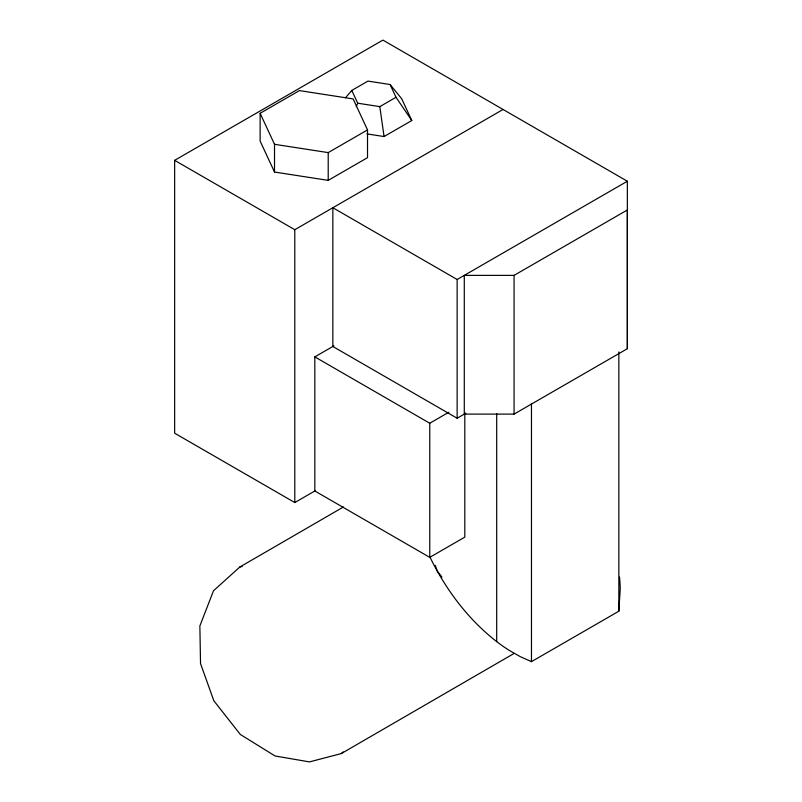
<?xml version="1.0" encoding="UTF-8"?>
<svg xmlns="http://www.w3.org/2000/svg" width="802" height="802" viewBox="0 0 802 802"><rect width="100%" height="100%" fill="white"/><g stroke="black" fill="none" stroke-linecap="round" stroke-linejoin="round"><path stroke-width="1.2" d="M627.354 348.71L627.354 209.974L514.072 275.377L464.288 275.377L464.288 414.113L514.072 414.113L627.354 348.71L627.354 181.232L382.905 40.1L174.646 160.34L174.646 433.19L294.795 502.563L315.407 490.664M294.795 502.563L294.795 229.703L503.065 109.473M333.943 345.852L314.825 356.88L314.825 490.994L429.762 557.36L429.762 423.245L448.879 412.208M464.809 412.95L464.809 537.129L429.762 557.36M514.072 414.113L514.072 275.377M429.762 556.678C445.591 589.32 467.917 619.264 496.689 641.61A152.49 124.5 59.9 0 0 509.26 650.392L520.207 656.617L531.465 661.65L618.843 611.204L620.237 588.899A151.107 123.378 59.9 0 0 619.525 577.029M356.268 106.636L357.712 103.207L351.787 90.436L367.978 81.092L390.083 84.511L401.642 98.656L411.797 120.531L384.058 136.551L366.935 133.904M345.472 97.784L351.787 90.436M343.457 506.964L239.798 567.034L213.492 590.773L199.868 625.941L200.53 663.575L213.823 700.737L240.299 734.452L275.036 755.975L309.502 761.9L341.311 753.559L514.082 653.44M341.311 753.559L343.126 751.925M260.129 113.303L299.437 90.606L353.131 98.917L367.517 129.914L367.517 157.663L328.208 180.36L274.515 172.049L260.129 141.052L260.129 113.303L274.515 144.3L274.515 172.049M357.712 103.207L379.817 106.626L396.008 97.283L390.083 84.511M274.515 144.3L328.208 152.611L367.517 129.914M465.812 413.23L457.14 418.243L332.85 346.484L332.85 207.738L457.14 279.497L627.354 181.232M239.798 567.034L242.154 566.423M174.646 160.34L294.795 229.703M314.825 356.88L429.762 423.245M441.882 576.989L437.341 571.214L435.265 565.4M396.008 97.283L411.797 120.531M379.817 106.626L384.058 136.551M618.843 351.898L618.843 611.204M531.465 403.596L531.465 661.65M496.689 413.621L496.689 641.61M457.14 279.497L457.14 418.243M328.208 152.611L328.208 180.36"/></g></svg>
